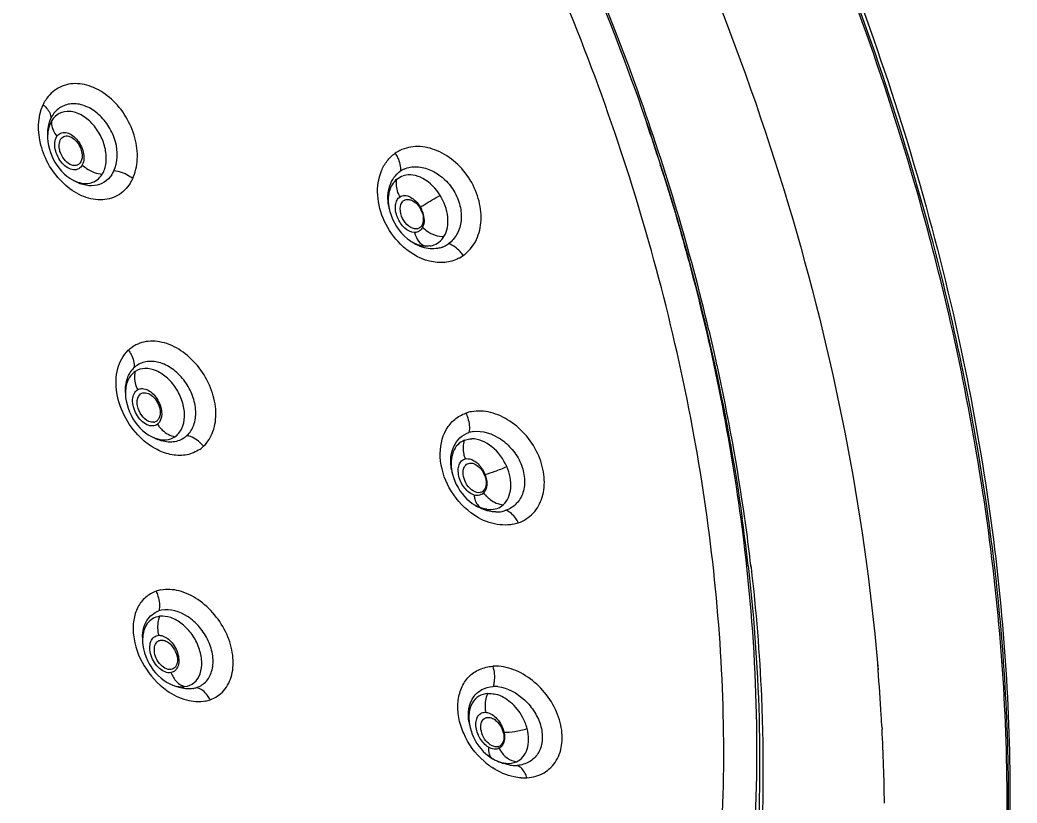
# Model space of a CAD drawing. Header units: millimetres. Extents: x 1241 to 1836, y -3 to 418.
# Drawn here: x 1640.15 to 1651.24, y 348.59 to 357.29 of the extents above; entities that cross this region are included whole.
import ezdxf

# ---------------------------------------------------------------- set-up
doc = ezdxf.new("R2010")
doc.units = ezdxf.units.MM
doc.header["$LTSCALE"] = 32.67
doc.layers.get('0').update_dxf_attribs({"linetype": 'CONTINUOUS'})
doc.layers.add('1', color=7, linetype='CONTINUOUS')

msp = doc.modelspace()

# ---------------------------------------------------------------- linework, layer by layer
at = {"color": 7, "linetype": 'Continuous'}
for p, q in [((1640.457, 355.995), (1640.457, 355.991)), ((1640.457, 355.991), (1640.457, 355.981)), ((1640.706, 355.532), (1640.711, 355.529)), ((1644.255, 355.194), (1644.255, 355.193)), ((1644.255, 355.193), (1644.262, 355.165)), ((1644.565, 354.971), (1644.558, 354.97)), ((1644.459, 354.86), (1644.479, 354.845)), ((1644.478, 354.845), (1644.479, 354.845)), ((1641.323, 353.153), (1641.323, 353.154)), ((1641.323, 353.128), (1641.324, 353.122)), ((1641.324, 353.122), (1641.325, 353.098)), ((1641.612, 352.663), (1641.644, 352.647)), ((1641.644, 352.647), (1641.644, 352.647)), ((1644.953, 352.27), (1644.959, 352.244)), ((1644.953, 352.27), (1644.953, 352.268)), ((1645.178, 351.92), (1645.209, 351.9)), ((1645.209, 351.9), (1645.227, 351.89)), ((1645.227, 351.89), (1645.23, 351.889)), ((1641.514, 350.385), (1641.514, 350.378)), ((1641.514, 350.378), (1641.517, 350.345)), ((1641.842, 349.903), (1641.885, 349.887)), ((1641.885, 349.887), (1641.883, 349.887)), ((1645.148, 349.462), (1645.155, 349.431)), ((1645.148, 349.462), (1645.148, 349.462)), ((1645.149, 349.456), (1645.148, 349.458)), ((1645.404, 349.083), (1645.405, 349.083)), ((1645.455, 349.058), (1645.475, 349.05))]:
    msp.add_line(p, q, dxfattribs=at)
for points in [[(1640.457, 355.981), (1640.461, 355.939), (1640.467, 355.897), (1640.477, 355.857), (1640.489, 355.818), (1640.503, 355.781), (1640.519, 355.745), (1640.538, 355.711), (1640.56, 355.678), (1640.584, 355.645), (1640.612, 355.612), (1640.642, 355.583), (1640.672, 355.556), (1640.706, 355.532)], [(1644.262, 355.165), (1644.275, 355.122), (1644.292, 355.079), (1644.312, 355.037), (1644.335, 354.997), (1644.362, 354.958), (1644.392, 354.922), (1644.425, 354.889), (1644.459, 354.86)], [(1641.325, 353.098), (1641.331, 353.058), (1641.34, 353.018), (1641.352, 352.978), (1641.367, 352.939), (1641.385, 352.9), (1641.406, 352.861), (1641.431, 352.823), (1641.457, 352.789), (1641.484, 352.758), (1641.513, 352.73), (1641.544, 352.705), (1641.577, 352.683), (1641.612, 352.663)], [(1644.959, 352.244), (1644.97, 352.206), (1644.984, 352.168), (1645.001, 352.131), (1645.02, 352.095), (1645.041, 352.061), (1645.065, 352.028), (1645.091, 351.997), (1645.118, 351.968), (1645.148, 351.943), (1645.178, 351.92)], [(1641.517, 350.345), (1641.525, 350.302), (1641.535, 350.259), (1641.549, 350.217), (1641.566, 350.176), (1641.585, 350.138), (1641.607, 350.102), (1641.63, 350.068), (1641.657, 350.036), (1641.686, 350.006), (1641.718, 349.977), (1641.752, 349.951), (1641.787, 349.929), (1641.823, 349.911), (1641.842, 349.903)], [(1645.155, 349.431), (1645.165, 349.393), (1645.178, 349.356), (1645.193, 349.321), (1645.21, 349.286), (1645.23, 349.253), (1645.252, 349.222), (1645.276, 349.191), (1645.301, 349.163), (1645.329, 349.137), (1645.358, 349.114), (1645.388, 349.093), (1645.404, 349.083)], [(1645.405, 349.083), (1645.409, 349.08), (1645.432, 349.068), (1645.455, 349.058)]]:
    msp.add_lwpolyline(points, dxfattribs=at)
for centre, radius, start, end in [((1640.779, 356.065), 0.315, 149.2912, 155.2048), ((1623.396, 348.083), 25.055, 17.6615, 18.7984), ((1640.864, 356), 0.408, 177.4586, 178.9325), ((1640.886, 356), 0.429, 178.9348, 180.652), ((1640.964, 356.02), 0.506, 177.9107, 180.1365), ((1644.549, 355.49), 0.393, 116.4838, 125.4365), ((1644.53, 355.394), 0.264, 114.5692, 125.2047), ((1623.576, 348.14), 24.865, 17.3869, 17.6604), ((1640.926, 355.867), 0.401, 237.5489, 243.2796), ((1640.918, 355.739), 0.303, 326.184, 327.8643), ((1640.901, 355.748), 0.323, 328.0696, 335.4144), ((1640.983, 355.721), 0.463, 327.9944, 335.2999), ((1644.818, 355.324), 0.578, 189.8001, 193.9998), ((1644.462, 355.222), 0.0774, 125.6008, 134.6039), ((1644.552, 355.044), 0.074, 280.4425, 295.6451), ((1644.824, 355.294), 0.567, 231.8067, 232.3954), ((1644.675, 355.005), 0.227, 277.8036, 285.6436), ((1644.741, 355.057), 0.308, 283.7702, 290.3447), ((1644.742, 355.04), 0.291, 291.266, 297.8142), ((1644.735, 355.053), 0.306, 297.8336, 305.927), ((1644.831, 355.021), 0.426, 297.396, 305.5921), ((1641.59, 353.248), 0.248, 126.6688, 133.5727), ((1641.792, 353.146), 0.468, 180.9521, 182.1488), ((1645.244, 352.534), 0.412, 100.5785, 109.2059), ((1641.626, 352.897), 0.0764, 279.9522, 284.464), ((1641.956, 352.971), 0.326, 211.831, 216.7152), ((1641.855, 353.053), 0.458, 242.5667, 248.0862), ((1641.832, 352.855), 0.252, 303.1154, 305.0097), ((1641.829, 352.858), 0.256, 305.156, 313.6915), ((1645.23, 352.444), 0.277, 98.6414, 108.9083), ((1641.936, 352.821), 0.369, 305.1854, 313.6457), ((1645.501, 352.397), 0.562, 190.6465, 194.2231), ((1645.25, 352.117), 0.0783, 280.5568, 285.6252), ((1645.574, 352.225), 0.328, 215.0429, 222.8911), ((1645.492, 352.332), 0.515, 237.8231, 239.0672), ((1645.328, 351.966), 0.109, 237.6562, 246.6745), ((1645.377, 352.125), 0.274, 262.1426, 269.0309), ((1645.446, 352.173), 0.348, 268.8687, 274.9133), ((1645.446, 352.142), 0.318, 275.4678, 281.62), ((1645.447, 352.139), 0.314, 281.6211, 289.5722), ((1645.542, 352.124), 0.445, 281.4455, 289.3634), ((1641.784, 350.595), 0.369, 100.583, 109.1092), ((1641.776, 350.487), 0.252, 102.3512, 109.1409), ((1641.979, 350.434), 0.466, 179.956, 182.6566), ((1641.919, 350.404), 0.406, 178.978, 182.7052), ((1645.437, 349.63), 0.481, 85.9466, 93.659), ((1642.027, 350.134), 0.275, 278.9876, 280.7601), ((1642.029, 350.122), 0.262, 280.7865, 289.1136), ((1645.429, 349.563), 0.323, 84.1269, 93.332), ((1642.14, 350.096), 0.379, 280.9309, 289.1686), ((1645.658, 349.574), 0.522, 188.6578, 192.8967), ((1645.448, 349.29), 0.0755, 280.7766, 286.1811), ((1645.766, 349.345), 0.324, 206.7194, 210.7033), ((1645.87, 349.693), 0.85, 228.6865, 232.9071), ((1645.859, 349.678), 0.831, 232.9021, 237.0117), ((1645.598, 349.39), 0.362, 250.0382, 250.7038), ((1645.592, 349.374), 0.344, 250.6767, 254.671), ((1645.585, 349.348), 0.318, 254.7908, 258.4781), ((1645.655, 349.393), 0.385, 261.2852, 266.6441), ((1645.653, 349.369), 0.361, 266.6549, 273.8777), ((1645.752, 349.388), 0.518, 266.714, 273.8025)]:
    msp.add_arc(centre, radius, start, end, dxfattribs=at)
for points, knots in [([(1647.971, 349.469), (1647.952, 350.539), (1647.716, 352.735), (1646.861, 355.996), (1645.531, 359.198), (1644.356, 361.216), (1643.702, 362.181)], [0, 0, 0, 0, 0.236263, 0.485691, 0.742459, 1, 1, 1, 1]), ([(1641.403, 355.528), (1641.434, 355.595), (1641.468, 355.749), (1641.438, 355.99), (1641.337, 356.222), (1641.179, 356.417), (1640.982, 356.549), (1640.769, 356.6), (1640.566, 356.551), (1640.471, 356.455), (1640.436, 356.402)], [0, 0, 0, 0, 0.121677, 0.256004, 0.397644, 0.537826, 0.668547, 0.785829, 0.892826, 1, 1, 1, 1]), ([(1640.636, 355.473), (1640.575, 355.53), (1640.47, 355.664), (1640.345, 355.956), (1640.345, 356.213), (1640.407, 356.35)], [0, 0, 0, 0, 0.262947, 0.527809, 1, 1, 1, 1]), ([(1640.407, 356.35), (1640.421, 356.338), (1640.463, 356.298), (1640.496, 356.239), (1640.494, 356.197)], [0, 0, 0, 0, 0.293256, 1, 1, 1, 1]), ([(1641.195, 355.614), (1641.24, 355.712), (1641.241, 355.898), (1641.146, 356.107), (1641.034, 356.245), (1640.893, 356.338), (1640.741, 356.373), (1640.599, 356.334), (1640.532, 356.265), (1640.509, 356.226)], [0, 0, 0, 0, 0.253658, 0.396132, 0.536846, 0.667957, 0.785304, 0.89235, 1, 1, 1, 1]), ([(1640.458, 356.039), (1640.459, 356.053), (1640.463, 356.107), (1640.477, 356.161), (1640.494, 356.197)], [0, 0, 0, 0, 0.261567, 1, 1, 1, 1]), ([(1641.065, 355.579), (1641.088, 355.616), (1641.117, 355.709), (1641.105, 355.86), (1641.051, 356.011), (1640.958, 356.144), (1640.84, 356.24), (1640.709, 356.284), (1640.582, 356.264), (1640.523, 356.205), (1640.503, 356.173)], [0, 0, 0, 0, 0.116624, 0.250679, 0.395248, 0.54024, 0.675203, 0.792759, 0.897037, 1, 1, 1, 1]), ([(1640.503, 356.173), (1640.496, 356.162), (1640.471, 356.114), (1640.459, 356.06), (1640.457, 356.018)], [0, 0, 0, 0, 0.23582, 1, 1, 1, 1]), ([(1640.503, 356.173), (1640.5, 356.159), (1640.499, 356.096), (1640.53, 356.036), (1640.561, 355.999)], [0, 0, 0, 0, 0.225082, 1, 1, 1, 1]), ([(1640.843, 355.682), (1640.835, 355.664), (1640.807, 355.632), (1640.742, 355.62), (1640.676, 355.647), (1640.615, 355.699), (1640.568, 355.772), (1640.532, 355.871), (1640.534, 355.959), (1640.561, 355.999)], [0, 0, 0, 0, 0.100645, 0.199793, 0.316409, 0.453793, 0.604334, 0.754079, 1, 1, 1, 1]), ([(1640.561, 355.999), (1640.571, 356.014), (1640.601, 356.04), (1640.662, 356.045), (1640.724, 356.018), (1640.781, 355.969), (1640.827, 355.901), (1640.864, 355.805), (1640.864, 355.724), (1640.843, 355.682)], [0, 0, 0, 0, 0.097477, 0.197213, 0.314606, 0.451259, 0.600065, 0.748982, 1, 1, 1, 1]), ([(1640.604, 355.806), (1640.597, 355.822), (1640.58, 355.878), (1640.585, 355.951), (1640.615, 355.981)], [0, 0, 0, 0, 0.296872, 1, 1, 1, 1]), ([(1640.615, 355.981), (1640.627, 355.993), (1640.666, 356.01), (1640.729, 355.989), (1640.784, 355.941), (1640.811, 355.895), (1640.822, 355.87)], [0, 0, 0, 0, 0.194958, 0.421073, 0.696428, 1, 1, 1, 1]), ([(1640.822, 355.87), (1640.83, 355.852), (1640.84, 355.815), (1640.844, 355.749), (1640.823, 355.7), (1640.799, 355.685)], [0, 0, 0, 0, 0.299435, 0.572265, 1, 1, 1, 1]), ([(1645.079, 354.675), (1645.134, 354.714), (1645.23, 354.825), (1645.288, 355.044), (1645.265, 355.285), (1645.167, 355.518), (1645.005, 355.713), (1644.801, 355.847), (1644.58, 355.901), (1644.435, 355.871), (1644.373, 355.842)], [0, 0, 0, 0, 0.110362, 0.229659, 0.360302, 0.498292, 0.636654, 0.768268, 0.889007, 1, 1, 1, 1]), ([(1640.773, 355.675), (1640.758, 355.672), (1640.713, 355.678), (1640.65, 355.724), (1640.617, 355.776), (1640.604, 355.806)], [0, 0, 0, 0, 0.202513, 0.572824, 1, 1, 1, 1]), ([(1644.381, 354.8), (1644.308, 354.873), (1644.189, 355.043), (1644.109, 355.333), (1644.139, 355.574), (1644.227, 355.728), (1644.288, 355.786), (1644.321, 355.81)], [0, 0, 0, 0, 0.272744, 0.538183, 0.779956, 0.891997, 1, 1, 1, 1]), ([(1644.321, 355.81), (1644.331, 355.794), (1644.366, 355.734), (1644.385, 355.661), (1644.378, 355.61)], [0, 0, 0, 0, 0.271328, 1, 1, 1, 1]), ([(1640.843, 355.682), (1640.858, 355.667), (1640.92, 355.613), (1641.003, 355.582), (1641.065, 355.579)], [0, 0, 0, 0, 0.245608, 1, 1, 1, 1]), ([(1644.42, 355.634), (1644.464, 355.654), (1644.567, 355.67), (1644.723, 355.629), (1644.866, 355.535), (1644.981, 355.398), (1645.049, 355.233), (1645.065, 355.064), (1645.02, 354.911), (1644.953, 354.833), (1644.915, 354.805)], [0, 0, 0, 0, 0.110878, 0.232149, 0.364385, 0.502772, 0.640363, 0.770705, 0.889904, 1, 1, 1, 1]), ([(1641.17, 355.57), (1641.149, 355.538), (1641.092, 355.482), (1640.934, 355.426), (1640.804, 355.47), (1640.732, 355.516)], [0, 0, 0, 0, 0.239174, 0.475732, 1, 1, 1, 1]), ([(1640.746, 355.509), (1640.801, 355.481), (1640.899, 355.46), (1641.011, 355.509), (1641.05, 355.554), (1641.065, 355.579)], [0, 0, 0, 0, 0.518807, 0.755364, 1, 1, 1, 1]), ([(1641.403, 355.528), (1641.389, 355.54), (1641.326, 355.583), (1641.252, 355.609), (1641.195, 355.614)], [0, 0, 0, 0, 0.247179, 1, 1, 1, 1]), ([(1644.249, 355.225), (1644.236, 355.299), (1644.239, 355.446), (1644.324, 355.572), (1644.378, 355.61)], [0, 0, 0, 0, 0.530389, 1, 1, 1, 1]), ([(1644.341, 355.523), (1644.299, 355.489), (1644.237, 355.378), (1644.242, 355.257), (1644.255, 355.194)], [0, 0, 0, 0, 0.457104, 1, 1, 1, 1]), ([(1644.375, 355.327), (1644.366, 355.342), (1644.338, 355.403), (1644.329, 355.475), (1644.341, 355.523)], [0, 0, 0, 0, 0.262965, 1, 1, 1, 1]), ([(1644.821, 355.342), (1644.775, 355.418), (1644.68, 355.517), (1644.524, 355.575), (1644.446, 355.571), (1644.412, 355.561)], [0, 0, 0, 0, 0.543882, 0.784131, 1, 1, 1, 1]), ([(1647.306, 355.571), (1647.405, 355.253), (1647.771, 353.997), (1648.034, 352.712), (1648.163, 351.746)], [0, 0, 0, 0, 0.255011, 1, 1, 1, 1]), ([(1641.375, 355.476), (1641.34, 355.421), (1641.243, 355.325), (1641.038, 355.275), (1640.821, 355.33), (1640.694, 355.418), (1640.636, 355.473)], [0, 0, 0, 0, 0.231459, 0.462613, 0.71665, 1, 1, 1, 1]), ([(1644.536, 354.931), (1644.497, 354.932), (1644.435, 354.966), (1644.379, 355.033), (1644.344, 355.098), (1644.324, 355.167), (1644.321, 355.233), (1644.337, 355.289), (1644.361, 355.318), (1644.375, 355.327)], [0, 0, 0, 0, 0.231391, 0.37237, 0.518782, 0.660636, 0.790312, 0.902578, 1, 1, 1, 1]), ([(1644.375, 355.327), (1644.391, 355.337), (1644.432, 355.347), (1644.496, 355.324), (1644.555, 355.278), (1644.587, 355.234), (1644.601, 355.21)], [0, 0, 0, 0, 0.197967, 0.428848, 0.700141, 1, 1, 1, 1]), ([(1644.453, 355.298), (1644.468, 355.299), (1644.539, 355.286), (1644.589, 355.223), (1644.612, 355.172)], [0, 0, 0, 0, 0.208546, 1, 1, 1, 1]), ([(1644.601, 355.21), (1644.615, 355.22), (1644.687, 355.266), (1644.762, 355.309), (1644.821, 355.342)], [0, 0, 0, 0, 0.200499, 1, 1, 1, 1]), ([(1644.864, 354.884), (1644.902, 354.946), (1644.924, 355.117), (1644.867, 355.269), (1644.821, 355.342)], [0, 0, 0, 0, 0.459391, 1, 1, 1, 1]), ([(1644.558, 354.97), (1644.529, 354.967), (1644.461, 354.998), (1644.398, 355.084), (1644.368, 355.185), (1644.387, 355.256), (1644.407, 355.277)], [0, 0, 0, 0, 0.222957, 0.504569, 0.782913, 1, 1, 1, 1]), ([(1644.601, 355.21), (1644.612, 355.192), (1644.642, 355.123), (1644.651, 355.037), (1644.626, 354.988)], [0, 0, 0, 0, 0.281444, 1, 1, 1, 1]), ([(1644.612, 355.172), (1644.621, 355.153), (1644.633, 355.113), (1644.636, 355.055), (1644.621, 355.005), (1644.597, 354.983), (1644.584, 354.977)], [0, 0, 0, 0, 0.299141, 0.569934, 0.800354, 1, 1, 1, 1]), ([(1644.626, 354.988), (1644.618, 354.971), (1644.593, 354.94), (1644.554, 354.93), (1644.536, 354.931)], [0, 0, 0, 0, 0.508735, 1, 1, 1, 1]), ([(1644.626, 354.988), (1644.641, 354.973), (1644.708, 354.916), (1644.798, 354.884), (1644.864, 354.884)], [0, 0, 0, 0, 0.246815, 1, 1, 1, 1]), ([(1644.536, 354.931), (1644.545, 354.896), (1644.572, 354.834), (1644.625, 354.789), (1644.654, 354.778)], [0, 0, 0, 0, 0.536097, 1, 1, 1, 1]), ([(1644.736, 354.787), (1644.762, 354.794), (1644.812, 354.819), (1644.849, 354.861), (1644.864, 354.884)], [0, 0, 0, 0, 0.495324, 1, 1, 1, 1]), ([(1645.027, 354.643), (1644.98, 354.618), (1644.871, 354.587), (1644.633, 354.609), (1644.469, 354.712), (1644.381, 354.8)], [0, 0, 0, 0, 0.227134, 0.468316, 1, 1, 1, 1]), ([(1644.814, 354.758), (1644.76, 354.744), (1644.635, 354.749), (1644.528, 354.806), (1644.478, 354.845)], [0, 0, 0, 0, 0.472527, 1, 1, 1, 1]), ([(1644.479, 354.845), (1644.492, 354.835), (1644.546, 354.802), (1644.608, 354.782), (1644.654, 354.778)], [0, 0, 0, 0, 0.266917, 1, 1, 1, 1]), ([(1645.079, 354.675), (1645.068, 354.69), (1645.024, 354.745), (1644.964, 354.79), (1644.915, 354.805)], [0, 0, 0, 0, 0.26665, 1, 1, 1, 1]), ([(1642.19, 352.554), (1642.237, 352.6), (1642.313, 352.723), (1642.34, 352.945), (1642.29, 353.183), (1642.172, 353.407), (1641.999, 353.588), (1641.795, 353.705), (1641.581, 353.738), (1641.45, 353.691), (1641.397, 353.656)], [0, 0, 0, 0, 0.109157, 0.231042, 0.366226, 0.508321, 0.648488, 0.778507, 0.894331, 1, 1, 1, 1]), ([(1641.513, 352.629), (1641.438, 352.696), (1641.312, 352.857), (1641.212, 353.135), (1641.214, 353.41), (1641.298, 353.567), (1641.354, 353.621)], [0, 0, 0, 0, 0.274029, 0.543465, 0.787073, 1, 1, 1, 1]), ([(1641.354, 353.621), (1641.366, 353.607), (1641.404, 353.55), (1641.425, 353.478), (1641.419, 353.428)], [0, 0, 0, 0, 0.272978, 1, 1, 1, 1]), ([(1641.323, 353.154), (1641.32, 353.206), (1641.332, 353.307), (1641.385, 353.396), (1641.419, 353.428)], [0, 0, 0, 0, 0.527727, 1, 1, 1, 1]), ([(1641.873, 352.661), (1641.905, 352.683), (1641.961, 352.752), (1641.987, 352.888), (1641.966, 353.039), (1641.9, 353.187), (1641.799, 353.313), (1641.676, 353.397), (1641.545, 353.431), (1641.462, 353.406), (1641.43, 353.385)], [0, 0, 0, 0, 0.104073, 0.223714, 0.359564, 0.505467, 0.650209, 0.782542, 0.89814, 1, 1, 1, 1]), ([(1642.006, 352.673), (1642.04, 352.705), (1642.093, 352.792), (1642.113, 352.951), (1642.076, 353.12), (1641.991, 353.278), (1641.868, 353.406), (1641.722, 353.488), (1641.57, 353.508), (1641.478, 353.474), (1641.442, 353.448)], [0, 0, 0, 0, 0.109306, 0.231566, 0.367198, 0.509509, 0.649802, 0.779554, 0.894787, 1, 1, 1, 1]), ([(1641.43, 353.385), (1641.394, 353.361), (1641.333, 353.283), (1641.322, 353.188), (1641.323, 353.138)], [0, 0, 0, 0, 0.462839, 1, 1, 1, 1]), ([(1641.43, 353.385), (1641.426, 353.369), (1641.416, 353.301), (1641.434, 353.231), (1641.459, 353.184)], [0, 0, 0, 0, 0.233338, 1, 1, 1, 1]), ([(1641.679, 352.799), (1641.664, 352.788), (1641.622, 352.774), (1641.555, 352.792), (1641.493, 352.84), (1641.442, 352.908), (1641.409, 352.989), (1641.394, 353.085), (1641.423, 353.164), (1641.459, 353.184)], [0, 0, 0, 0, 0.09808, 0.210041, 0.3441, 0.49337, 0.64513, 0.785638, 1, 1, 1, 1]), ([(1641.459, 353.184), (1641.475, 353.193), (1641.516, 353.201), (1641.579, 353.18), (1641.637, 353.133), (1641.685, 353.068), (1641.717, 352.992), (1641.733, 352.899), (1641.711, 352.825), (1641.679, 352.799)], [0, 0, 0, 0, 0.098101, 0.211385, 0.345153, 0.492495, 0.642159, 0.781992, 1, 1, 1, 1]), ([(1641.456, 353.004), (1641.454, 353.017), (1641.449, 353.058), (1641.46, 353.106), (1641.481, 353.127)], [0, 0, 0, 0, 0.29046, 1, 1, 1, 1]), ([(1641.503, 353.143), (1641.52, 353.151), (1641.568, 353.151), (1641.629, 353.111), (1641.679, 353.048), (1641.7, 352.994), (1641.705, 352.966)], [0, 0, 0, 0, 0.193807, 0.434273, 0.714452, 1, 1, 1, 1]), ([(1641.64, 352.822), (1641.621, 352.819), (1641.565, 352.83), (1641.495, 352.897), (1641.463, 352.966), (1641.456, 353.004)], [0, 0, 0, 0, 0.201554, 0.581631, 1, 1, 1, 1]), ([(1641.705, 352.966), (1641.708, 352.95), (1641.71, 352.918), (1641.702, 352.873), (1641.68, 352.839), (1641.657, 352.826), (1641.646, 352.823)], [0, 0, 0, 0, 0.298235, 0.560999, 0.788235, 1, 1, 1, 1]), ([(1645.164, 351.814), (1645.065, 351.888), (1644.904, 352.079), (1644.796, 352.417), (1644.846, 352.702), (1644.977, 352.859), (1645.063, 352.907), (1645.108, 352.923)], [0, 0, 0, 0, 0.277839, 0.546282, 0.782711, 0.891888, 1, 1, 1, 1]), ([(1645.108, 352.923), (1645.116, 352.906), (1645.143, 352.837), (1645.152, 352.76), (1645.141, 352.706)], [0, 0, 0, 0, 0.259405, 1, 1, 1, 1]), ([(1645.69, 351.704), (1645.752, 351.726), (1645.87, 351.801), (1645.972, 351.99), (1645.99, 352.219), (1645.928, 352.456), (1645.794, 352.672), (1645.608, 352.841), (1645.393, 352.942), (1645.238, 352.951), (1645.168, 352.939)], [0, 0, 0, 0, 0.107597, 0.219077, 0.341762, 0.475681, 0.615597, 0.753625, 0.882882, 1, 1, 1, 1]), ([(1641.695, 352.776), (1641.706, 352.761), (1641.754, 352.708), (1641.821, 352.67), (1641.873, 352.661)], [0, 0, 0, 0, 0.263077, 1, 1, 1, 1]), ([(1641.667, 352.64), (1641.702, 352.628), (1641.775, 352.617), (1641.845, 352.642), (1641.873, 352.661)], [0, 0, 0, 0, 0.52232, 1, 1, 1, 1]), ([(1641.97, 352.644), (1641.931, 352.618), (1641.832, 352.589), (1641.732, 352.609), (1641.684, 352.628)], [0, 0, 0, 0, 0.474551, 1, 1, 1, 1]), ([(1642.19, 352.554), (1642.178, 352.569), (1642.128, 352.623), (1642.06, 352.663), (1642.006, 352.673)], [0, 0, 0, 0, 0.260951, 1, 1, 1, 1]), ([(1644.948, 352.294), (1644.932, 352.379), (1644.938, 352.516), (1645.036, 352.652), (1645.104, 352.693), (1645.141, 352.706)], [0, 0, 0, 0, 0.527685, 0.765721, 1, 1, 1, 1]), ([(1645.093, 352.622), (1645.112, 352.629), (1645.14, 352.635), (1645.167, 352.637), (1645.174, 352.637)], [0, 0, 0, 0, 0.741829, 1, 1, 1, 1]), ([(1645.562, 352.329), (1645.525, 352.413), (1645.423, 352.558), (1645.254, 352.638), (1645.174, 352.637)], [0, 0, 0, 0, 0.537239, 1, 1, 1, 1]), ([(1645.189, 352.718), (1645.292, 352.733), (1645.465, 352.673), (1645.629, 352.522), (1645.725, 352.37), (1645.767, 352.203), (1645.754, 352.042), (1645.678, 351.911), (1645.595, 351.858), (1645.552, 351.843)], [0, 0, 0, 0, 0.244187, 0.383118, 0.523358, 0.657224, 0.780092, 0.892183, 1, 1, 1, 1]), ([(1642.148, 352.52), (1642.106, 352.491), (1642.006, 352.449), (1641.836, 352.451), (1641.665, 352.512), (1641.562, 352.586), (1641.513, 352.629)], [0, 0, 0, 0, 0.221606, 0.457679, 0.717279, 1, 1, 1, 1]), ([(1645.093, 352.622), (1645.065, 352.611), (1645.01, 352.576), (1644.959, 352.49), (1644.939, 352.383), (1644.945, 352.308), (1644.953, 352.27)], [0, 0, 0, 0, 0.220842, 0.454973, 0.713529, 1, 1, 1, 1]), ([(1645.102, 352.415), (1645.096, 352.431), (1645.075, 352.498), (1645.077, 352.572), (1645.093, 352.622)], [0, 0, 0, 0, 0.25473, 1, 1, 1, 1]), ([(1645.199, 352.013), (1645.158, 352.026), (1645.082, 352.088), (1645.03, 352.194), (1645.019, 352.287), (1645.028, 352.347), (1645.056, 352.395), (1645.087, 352.411), (1645.102, 352.415)], [0, 0, 0, 0, 0.25625, 0.547795, 0.683284, 0.802722, 0.905288, 1, 1, 1, 1]), ([(1645.102, 352.415), (1645.121, 352.419), (1645.161, 352.415), (1645.211, 352.388), (1645.271, 352.336), (1645.304, 352.281), (1645.32, 352.242)], [0, 0, 0, 0, 0.199705, 0.376731, 0.573897, 1, 1, 1, 1]), ([(1645.23, 352.041), (1645.201, 352.047), (1645.144, 352.086), (1645.077, 352.185), (1645.065, 352.305), (1645.106, 352.346)], [0, 0, 0, 0, 0.243282, 0.530291, 1, 1, 1, 1]), ([(1645.18, 352.365), (1645.195, 352.362), (1645.264, 352.33), (1645.308, 352.26), (1645.324, 352.205)], [0, 0, 0, 0, 0.218502, 1, 1, 1, 1]), ([(1645.32, 352.242), (1645.358, 352.252), (1645.439, 352.279), (1645.519, 352.31), (1645.562, 352.329)], [0, 0, 0, 0, 0.45519, 1, 1, 1, 1]), ([(1645.523, 351.905), (1645.573, 351.949), (1645.631, 352.104), (1645.595, 352.254), (1645.562, 352.329)], [0, 0, 0, 0, 0.448032, 1, 1, 1, 1]), ([(1645.324, 352.205), (1645.332, 352.176), (1645.339, 352.121), (1645.314, 352.067), (1645.295, 352.053)], [0, 0, 0, 0, 0.561303, 1, 1, 1, 1]), ([(1645.32, 352.242), (1645.327, 352.223), (1645.347, 352.157), (1645.34, 352.072), (1645.305, 352.037)], [0, 0, 0, 0, 0.295339, 1, 1, 1, 1]), ([(1645.305, 352.037), (1645.293, 352.024), (1645.258, 352.003), (1645.218, 352.007), (1645.199, 352.013)], [0, 0, 0, 0, 0.480952, 1, 1, 1, 1]), ([(1645.207, 351.968), (1645.209, 351.958), (1645.222, 351.922), (1645.246, 351.889), (1645.27, 351.874)], [0, 0, 0, 0, 0.277843, 1, 1, 1, 1]), ([(1645.334, 352.002), (1645.347, 351.988), (1645.4, 351.94), (1645.47, 351.909), (1645.523, 351.905)], [0, 0, 0, 0, 0.264103, 1, 1, 1, 1]), ([(1645.44, 351.825), (1645.422, 351.825), (1645.347, 351.832), (1645.276, 351.86), (1645.227, 351.889)], [0, 0, 0, 0, 0.237412, 1, 1, 1, 1]), ([(1645.372, 351.851), (1645.4, 351.851), (1645.455, 351.859), (1645.503, 351.887), (1645.523, 351.905)], [0, 0, 0, 0, 0.510843, 1, 1, 1, 1]), ([(1648.163, 351.746), (1648.325, 350.536), (1648.437, 348.195), (1647.967, 345.367), (1647.208, 343.403), (1646.485, 342.135), (1645.603, 341.053), (1644.908, 340.461), (1644.543, 340.206)], [0, 0, 0, 0, 0.288949, 0.550709, 0.671293, 0.785528, 0.894553, 1, 1, 1, 1]), ([(1645.631, 351.688), (1645.554, 351.673), (1645.383, 351.684), (1645.234, 351.762), (1645.164, 351.814)], [0, 0, 0, 0, 0.472954, 1, 1, 1, 1]), ([(1645.69, 351.704), (1645.682, 351.721), (1645.649, 351.777), (1645.597, 351.827), (1645.552, 351.843)], [0, 0, 0, 0, 0.278007, 1, 1, 1, 1]), ([(1642.264, 349.739), (1642.322, 349.759), (1642.432, 349.832), (1642.521, 350.019), (1642.526, 350.242), (1642.457, 350.475), (1642.322, 350.688), (1642.14, 350.857), (1641.931, 350.959), (1641.782, 350.969), (1641.716, 350.957)], [0, 0, 0, 0, 0.102906, 0.211614, 0.334858, 0.471831, 0.615671, 0.756649, 0.885945, 1, 1, 1, 1]), ([(1641.663, 350.943), (1641.62, 350.928), (1641.539, 350.881), (1641.451, 350.766), (1641.407, 350.619), (1641.405, 350.391), (1641.512, 350.101), (1641.681, 349.913), (1641.782, 349.841)], [0, 0, 0, 0, 0.102621, 0.207236, 0.320112, 0.444041, 0.718006, 1, 1, 1, 1]), ([(1641.663, 350.943), (1641.671, 350.926), (1641.699, 350.857), (1641.706, 350.779), (1641.694, 350.725)], [0, 0, 0, 0, 0.257485, 1, 1, 1, 1]), ([(1642.115, 349.874), (1642.156, 349.888), (1642.234, 349.94), (1642.298, 350.073), (1642.3, 350.232), (1642.25, 350.397), (1642.152, 350.549), (1641.992, 350.698), (1641.82, 350.754), (1641.722, 350.733)], [0, 0, 0, 0, 0.103462, 0.213047, 0.337289, 0.475206, 0.620015, 0.761553, 1, 1, 1, 1]), ([(1641.513, 350.434), (1641.513, 350.498), (1641.539, 350.623), (1641.64, 350.707), (1641.694, 350.725)], [0, 0, 0, 0, 0.52781, 1, 1, 1, 1]), ([(1641.702, 350.665), (1641.675, 350.661), (1641.622, 350.644), (1641.56, 350.586), (1641.523, 350.505), (1641.514, 350.444), (1641.513, 350.411)], [0, 0, 0, 0, 0.235235, 0.467355, 0.719119, 1, 1, 1, 1]), ([(1641.702, 350.665), (1641.695, 350.649), (1641.675, 350.58), (1641.678, 350.506), (1641.693, 350.454)], [0, 0, 0, 0, 0.24219, 1, 1, 1, 1]), ([(1641.984, 349.884), (1642.021, 349.889), (1642.097, 349.921), (1642.163, 350.031), (1642.178, 350.17), (1642.145, 350.321), (1642.07, 350.465), (1641.962, 350.581), (1641.836, 350.657), (1641.743, 350.67), (1641.702, 350.665)], [0, 0, 0, 0, 0.100309, 0.205993, 0.327687, 0.46661, 0.61393, 0.757755, 0.888406, 1, 1, 1, 1]), ([(1641.829, 350.04), (1641.785, 350.031), (1641.708, 350.07), (1641.643, 350.149), (1641.604, 350.227), (1641.59, 350.309), (1641.598, 350.383), (1641.635, 350.438), (1641.674, 350.453), (1641.693, 350.454)], [0, 0, 0, 0, 0.230839, 0.377651, 0.529948, 0.673455, 0.798055, 0.902121, 1, 1, 1, 1]), ([(1641.693, 350.454), (1641.737, 350.455), (1641.807, 350.416), (1641.868, 350.338), (1641.904, 350.264), (1641.919, 350.187), (1641.913, 350.117), (1641.882, 350.061), (1641.847, 350.043), (1641.829, 350.04)], [0, 0, 0, 0, 0.236076, 0.381943, 0.532148, 0.674322, 0.799112, 0.903894, 1, 1, 1, 1]), ([(1641.832, 350.074), (1641.784, 350.065), (1641.703, 350.122), (1641.654, 350.216), (1641.642, 350.276), (1641.644, 350.305)], [0, 0, 0, 0, 0.448796, 0.733448, 1, 1, 1, 1]), ([(1641.644, 350.305), (1641.644, 350.313), (1641.648, 350.339), (1641.659, 350.366), (1641.673, 350.379)], [0, 0, 0, 0, 0.277906, 1, 1, 1, 1]), ([(1641.673, 350.379), (1641.681, 350.388), (1641.703, 350.401), (1641.743, 350.402), (1641.783, 350.387), (1641.837, 350.347), (1641.886, 350.273), (1641.902, 350.202), (1641.9, 350.168)], [0, 0, 0, 0, 0.094321, 0.193482, 0.306689, 0.436343, 0.724243, 1, 1, 1, 1]), ([(1641.9, 350.168), (1641.898, 350.146), (1641.888, 350.103), (1641.851, 350.077), (1641.832, 350.074)], [0, 0, 0, 0, 0.543165, 1, 1, 1, 1]), ([(1645.309, 349.055), (1645.212, 349.139), (1645.097, 349.299), (1645.022, 349.536), (1645.012, 349.71), (1645.049, 349.868), (1645.132, 349.998), (1645.257, 350.085), (1645.356, 350.107), (1645.407, 350.11)], [0, 0, 0, 0, 0.285746, 0.422953, 0.550923, 0.66895, 0.779228, 0.887349, 1, 1, 1, 1]), ([(1645.407, 350.11), (1645.423, 350.055), (1645.43, 349.977), (1645.415, 349.903), (1645.41, 349.885)], [0, 0, 0, 0, 0.761457, 1, 1, 1, 1]), ([(1645.786, 348.871), (1645.852, 348.875), (1645.983, 348.91), (1646.129, 349.057), (1646.19, 349.264), (1646.167, 349.495), (1646.066, 349.722), (1645.905, 349.917), (1645.702, 350.059), (1645.547, 350.104), (1645.471, 350.11)], [0, 0, 0, 0, 0.109664, 0.21589, 0.329796, 0.456729, 0.594784, 0.736704, 0.874093, 1, 1, 1, 1]), ([(1641.829, 350.04), (1641.843, 350.002), (1641.883, 349.935), (1641.95, 349.892), (1641.984, 349.884)], [0, 0, 0, 0, 0.532678, 1, 1, 1, 1]), ([(1642.07, 349.862), (1642.055, 349.86), (1641.992, 349.855), (1641.929, 349.869), (1641.885, 349.887)], [0, 0, 0, 0, 0.235603, 1, 1, 1, 1]), ([(1641.911, 349.884), (1641.917, 349.883), (1641.942, 349.88), (1641.966, 349.881), (1641.984, 349.884)], [0, 0, 0, 0, 0.25832, 1, 1, 1, 1]), ([(1642.264, 349.739), (1642.256, 349.755), (1642.22, 349.813), (1642.163, 349.861), (1642.115, 349.874)], [0, 0, 0, 0, 0.274869, 1, 1, 1, 1]), ([(1645.141, 349.496), (1645.128, 349.586), (1645.145, 349.737), (1645.281, 349.86), (1645.366, 349.883), (1645.41, 349.885)], [0, 0, 0, 0, 0.51817, 0.754475, 1, 1, 1, 1]), ([(1645.462, 349.884), (1645.572, 349.873), (1645.733, 349.781), (1645.878, 349.604), (1645.95, 349.445), (1645.965, 349.283), (1645.921, 349.137), (1645.816, 349.037), (1645.724, 349.012), (1645.677, 349.008)], [0, 0, 0, 0, 0.261905, 0.404343, 0.542364, 0.668979, 0.78301, 0.890105, 1, 1, 1, 1]), ([(1641.782, 349.841), (1641.848, 349.795), (1641.986, 349.724), (1642.142, 349.712), (1642.212, 349.725)], [0, 0, 0, 0, 0.532676, 1, 1, 1, 1]), ([(1645.351, 349.807), (1645.316, 349.805), (1645.246, 349.786), (1645.17, 349.703), (1645.136, 349.588), (1645.14, 349.505), (1645.148, 349.462)], [0, 0, 0, 0, 0.22976, 0.459326, 0.712004, 1, 1, 1, 1]), ([(1645.332, 349.598), (1645.328, 349.615), (1645.318, 349.685), (1645.33, 349.758), (1645.351, 349.807)], [0, 0, 0, 0, 0.246237, 1, 1, 1, 1]), ([(1645.351, 349.807), (1645.358, 349.807), (1645.388, 349.808), (1645.417, 349.804), (1645.439, 349.799)], [0, 0, 0, 0, 0.240427, 1, 1, 1, 1]), ([(1645.788, 349.417), (1645.776, 349.462), (1645.733, 349.571), (1645.619, 349.713), (1645.5, 349.783), (1645.439, 349.798)], [0, 0, 0, 0, 0.258626, 0.648052, 1, 1, 1, 1]), ([(1645.36, 349.211), (1645.32, 349.234), (1645.254, 349.307), (1645.215, 349.42), (1645.22, 349.509), (1645.241, 349.561), (1645.281, 349.596), (1645.315, 349.6), (1645.332, 349.598)], [0, 0, 0, 0, 0.278467, 0.56828, 0.69482, 0.803989, 0.900989, 1, 1, 1, 1]), ([(1645.303, 349.521), (1645.315, 349.533), (1645.351, 349.549), (1645.387, 349.539), (1645.405, 349.531)], [0, 0, 0, 0, 0.466598, 1, 1, 1, 1]), ([(1645.332, 349.598), (1645.379, 349.594), (1645.47, 349.526), (1645.517, 349.432), (1645.53, 349.378)], [0, 0, 0, 0, 0.456081, 1, 1, 1, 1]), ([(1645.405, 349.531), (1645.421, 349.523), (1645.483, 349.477), (1645.521, 349.402), (1645.528, 349.343)], [0, 0, 0, 0, 0.232632, 1, 1, 1, 1]), ([(1645.398, 349.226), (1645.372, 349.239), (1645.324, 349.282), (1645.27, 349.379), (1645.266, 349.485), (1645.303, 349.521)], [0, 0, 0, 0, 0.258733, 0.544233, 1, 1, 1, 1]), ([(1645.53, 349.378), (1645.57, 349.375), (1645.658, 349.383), (1645.743, 349.403), (1645.788, 349.417)], [0, 0, 0, 0, 0.463005, 1, 1, 1, 1]), ([(1645.669, 349.049), (1645.697, 349.06), (1645.749, 349.1), (1645.796, 349.19), (1645.811, 349.301), (1645.798, 349.378), (1645.788, 349.417)], [0, 0, 0, 0, 0.217424, 0.44951, 0.710123, 1, 1, 1, 1]), ([(1647.516, 345.382), (1647.6, 345.698), (1647.897, 347.04), (1647.991, 348.424), (1647.971, 349.469)], [0, 0, 0, 0, 0.23836, 1, 1, 1, 1]), ([(1645.528, 349.343), (1645.531, 349.316), (1645.529, 349.264), (1645.49, 349.223), (1645.469, 349.217)], [0, 0, 0, 0, 0.558649, 1, 1, 1, 1]), ([(1645.53, 349.378), (1645.538, 349.342), (1645.544, 349.274), (1645.503, 349.212), (1645.477, 349.199)], [0, 0, 0, 0, 0.563873, 1, 1, 1, 1]), ([(1645.36, 349.211), (1645.357, 349.184), (1645.358, 349.136), (1645.387, 349.093), (1645.404, 349.083)], [0, 0, 0, 0, 0.563308, 1, 1, 1, 1]), ([(1645.477, 349.199), (1645.46, 349.191), (1645.418, 349.185), (1645.378, 349.2), (1645.36, 349.211)], [0, 0, 0, 0, 0.462765, 1, 1, 1, 1]), ([(1645.462, 349.216), (1645.457, 349.215), (1645.435, 349.213), (1645.413, 349.219), (1645.398, 349.226)], [0, 0, 0, 0, 0.232201, 1, 1, 1, 1]), ([(1645.488, 349.18), (1645.508, 349.145), (1645.56, 349.086), (1645.633, 349.053), (1645.669, 349.049)], [0, 0, 0, 0, 0.529784, 1, 1, 1, 1]), ([(1645.722, 348.871), (1645.695, 348.872), (1645.584, 348.887), (1645.478, 348.934), (1645.406, 348.981)], [0, 0, 0, 0, 0.236615, 1, 1, 1, 1]), ([(1645.596, 349.012), (1645.586, 349.014), (1645.544, 349.022), (1645.504, 349.036), (1645.475, 349.05)], [0, 0, 0, 0, 0.24177, 1, 1, 1, 1]), ([(1645.521, 349.037), (1645.534, 349.034), (1645.583, 349.027), (1645.635, 349.034), (1645.669, 349.049)], [0, 0, 0, 0, 0.26711, 1, 1, 1, 1]), ([(1645.786, 348.871), (1645.781, 348.887), (1645.759, 348.942), (1645.717, 348.994), (1645.677, 349.008)], [0, 0, 0, 0, 0.291419, 1, 1, 1, 1])]:
    msp.add_open_spline(points, degree=3, knots=knots, dxfattribs=at)
for points in [[(1640.407, 356.35), (1640.416, 356.367), (1640.425, 356.385), (1640.436, 356.402)], [(1640.799, 355.685), (1640.791, 355.68), (1640.782, 355.677), (1640.773, 355.675)], [(1644.341, 355.523), (1644.362, 355.54), (1644.386, 355.553), (1644.412, 355.561)], [(1644.417, 355.284), (1644.427, 355.292), (1644.44, 355.297), (1644.453, 355.298)], [(1644.706, 354.78), (1644.689, 354.778), (1644.671, 354.777), (1644.654, 354.778)], [(1641.354, 353.621), (1641.368, 353.634), (1641.382, 353.646), (1641.397, 353.656)], [(1641.481, 353.127), (1641.488, 353.134), (1641.495, 353.139), (1641.503, 353.143)], [(1641.614, 352.662), (1641.631, 352.653), (1641.649, 352.645), (1641.667, 352.64)], [(1645.106, 352.346), (1645.118, 352.358), (1645.134, 352.365), (1645.151, 352.367)], [(1645.151, 352.367), (1645.161, 352.368), (1645.17, 352.367), (1645.18, 352.365)], [(1645.199, 352.013), (1645.2, 351.998), (1645.203, 351.983), (1645.207, 351.968)], [(1645.265, 352.04), (1645.253, 352.038), (1645.241, 352.039), (1645.23, 352.041)], [(1645.295, 352.053), (1645.288, 352.048), (1645.28, 352.044), (1645.271, 352.042)], [(1645.23, 351.889), (1645.248, 351.88), (1645.266, 351.872), (1645.285, 351.866)], [(1645.339, 351.854), (1645.321, 351.856), (1645.303, 351.861), (1645.285, 351.866)], [(1641.845, 349.901), (1641.866, 349.893), (1641.889, 349.887), (1641.911, 349.884)]]:
    msp.add_open_spline(points, degree=3, dxfattribs=at)
at = {"layer": '1', "color": 7, "linetype": 'Continuous'}
for p, q in [((1648.246, 351.226), (1648.249, 351.198)), ((1648.246, 351.225), (1648.249, 351.198)), ((1648.273, 351.23), (1648.275, 351.21)), ((1648.276, 351.229), (1648.278, 351.209)), ((1649.683, 350.147), (1649.69, 350.071)), ((1649.683, 350.147), (1649.689, 350.071)), ((1649.734, 349.425), (1649.734, 349.411)), ((1649.734, 349.425), (1649.734, 349.411))]:
    msp.add_line(p, q, dxfattribs=at)
for centre, radius, start, end in [((1623.291, 347.97), 25.213, 13.4723, 19.7375), ((1624.719, 348.341), 23.738, 12.4456, 13.4047), ((1625.657, 348.543), 22.779, 8.1025, 12.459), ((1627.276, 348.835), 21.106, 6.5021, 7.9349), ((1626.801, 348.723), 21.621, 7.7899, 8.056), ((1627.106, 348.764), 21.313, 6.6404, 7.7921), ((1627.659, 348.251), 22.106, 3.4174, 4.7225), ((1628.077, 348.277), 21.687, 3.0326, 3.4145), ((1628.659, 348.306), 21.104, 0.7718, 3.0001)]:
    msp.add_arc(centre, radius, start, end, dxfattribs=at)
for points, knots in [([(1643.276, 371.27), (1644.235, 370.932), (1646.151, 369.909), (1648.692, 367.694), (1650.909, 364.866), (1652.645, 361.621), (1653.783, 358.186), (1654.175, 355.293), (1654.102, 353.103), (1653.797, 351.167), (1653.288, 349.804), (1652.812, 349.018)], [0, 0, 0, 0, 0.114002, 0.24057, 0.376037, 0.515038, 0.651603, 0.780176, 0.840204, 0.896906, 1, 1, 1, 1]), ([(1643.278, 371.274), (1644.584, 370.819), (1646.472, 369.692), (1648.641, 367.697), (1650.177, 365.868), (1651.517, 363.819), (1652.971, 360.909), (1653.682, 358.552), (1653.937, 356.967)], [0, 0, 0, 0, 0.223287, 0.346567, 0.475409, 0.607671, 0.740923, 1, 1, 1, 1]), ([(1643.574, 371.263), (1644.524, 370.932), (1646.424, 369.922), (1648.943, 367.729), (1650.759, 365.41), (1651.993, 363.32), (1653.047, 361.122), (1653.972, 358.301), (1654.35, 355.436), (1654.264, 353.272), (1654.02, 351.791), (1653.597, 350.442), (1653.187, 349.624), (1652.954, 349.25)], [0, 0, 0, 0, 0.113967, 0.24059, 0.376171, 0.445729, 0.515414, 0.651995, 0.780456, 0.84036, 0.896923, 0.950061, 1, 1, 1, 1]), ([(1640.15, 368.588), (1641.467, 367.475), (1643.912, 364.879), (1646.798, 360.344), (1648.83, 355.365), (1649.535, 351.867), (1649.683, 350.147)], [0, 0, 0, 0, 0.243843, 0.49981, 0.755877, 1, 1, 1, 1]), ([(1641.681, 365.331), (1642.539, 364.403), (1644.126, 362.379), (1646.039, 359.026), (1647.443, 355.455), (1648.009, 352.978), (1648.18, 351.749)], [0, 0, 0, 0, 0.248417, 0.503119, 0.756217, 1, 1, 1, 1]), ([(1641.7, 365.348), (1642.863, 364.086), (1644.937, 361.279), (1646.433, 358.13), (1647.023, 356.485)], [0, 0, 0, 0, 0.49542, 1, 1, 1, 1]), ([(1650.476, 354.021), (1650.379, 354.438), (1649.946, 356.124), (1649.359, 357.77), (1648.839, 358.974)], [0, 0, 0, 0, 0.246209, 1, 1, 1, 1]), ([(1648.891, 358.996), (1649.065, 358.591), (1649.719, 356.975), (1650.232, 355.301), (1650.523, 354.033)], [0, 0, 0, 0, 0.253333, 1, 1, 1, 1]), ([(1648.88, 358.925), (1649.052, 358.524), (1649.696, 356.928), (1650.203, 355.276), (1650.492, 354.025)], [0, 0, 0, 0, 0.2534, 1, 1, 1, 1]), ([(1650.523, 354.033), (1650.777, 352.926), (1651.135, 350.738), (1651.227, 346.613), (1650.584, 343.597), (1649.756, 341.869)], [0, 0, 0, 0, 0.275287, 0.535393, 1, 1, 1, 1]), ([(1649.792, 341.945), (1650.593, 343.66), (1651.204, 346.651), (1651.095, 350.742), (1650.731, 352.919), (1650.476, 354.021)], [0, 0, 0, 0, 0.462823, 0.723547, 1, 1, 1, 1]), ([(1650.492, 354.025), (1650.719, 353.045), (1651.056, 351.104), (1651.238, 347.416), (1650.834, 344.702), (1650.255, 343.073)], [0, 0, 0, 0, 0.272566, 0.531743, 1, 1, 1, 1]), ([(1648.249, 351.198), (1648.381, 350.023), (1648.445, 347.758), (1647.947, 345.035), (1647.192, 343.151), (1646.486, 341.94), (1645.635, 340.907), (1644.97, 340.341), (1644.621, 340.095)], [0, 0, 0, 0, 0.290288, 0.55249, 0.672964, 0.786862, 0.895307, 1, 1, 1, 1]), ([(1648.278, 351.209), (1648.333, 350.732), (1648.48, 348.914), (1648.369, 347.068), (1648.095, 345.753)], [0, 0, 0, 0, 0.263663, 1, 1, 1, 1]), ([(1650.837, 345.238), (1650.97, 345.541), (1651.565, 346.833), (1652.247, 348.084), (1652.812, 349.018)], [0, 0, 0, 0, 0.232323, 1, 1, 1, 1])]:
    msp.add_open_spline(points, degree=3, knots=knots, dxfattribs=at)

doc.saveas('drawing.dxf')
